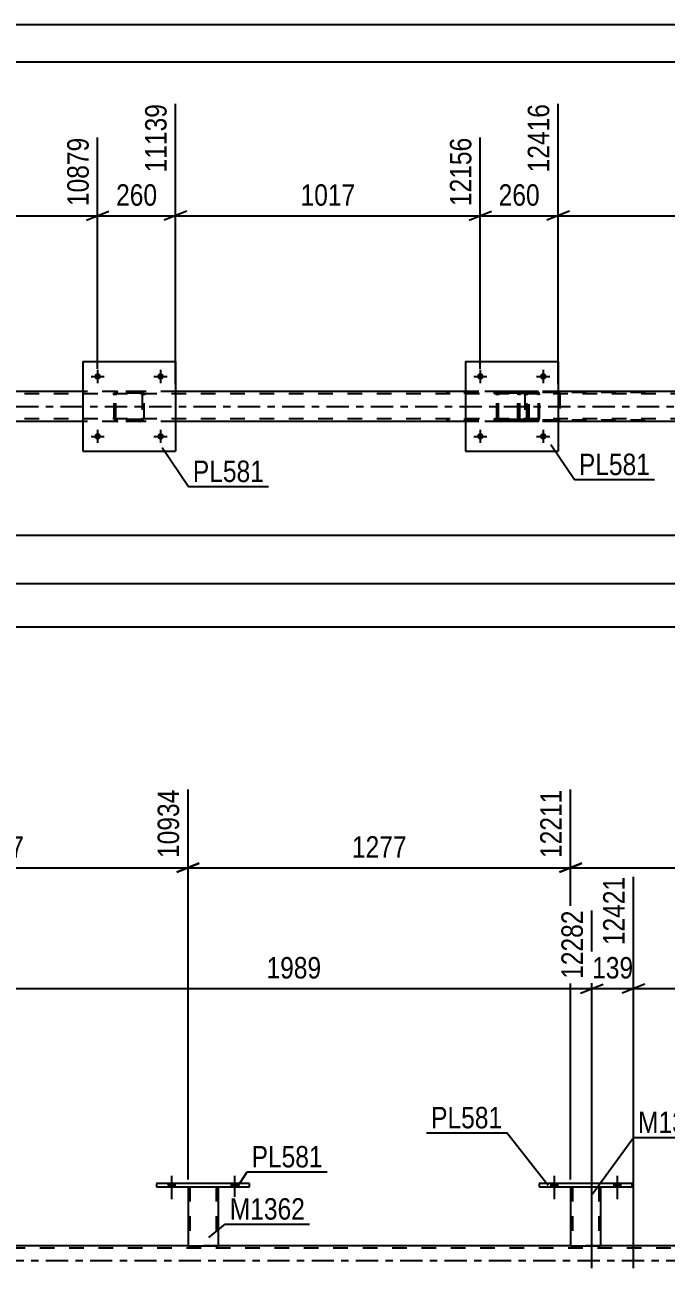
# Model space of a CAD drawing. Header units: millimetres. Extents: x 0 to 841, y 0 to 594.
# Drawn here: x 453.8 to 539.4, y 428 to 594 of the extents above; entities that cross this region are included whole.
import ezdxf

# ---------------------------------------------------------------- set-up
doc = ezdxf.new("R2010")
doc.units = ezdxf.units.MM
doc.linetypes.add('DXK_LINE_DOT2', pattern=[3.9198, 1.9599, -1.9599])
doc.linetypes.add('DXK_LINE_DOT3', pattern=[5.9187, 2.979, -0.9799, 0.9799, -0.9799])
doc.styles.add('Arial Narrow', font='ARIALN.TTF', dxfattribs={"height": 0.2})

# ---------------------------------------------------------------- blocks, each defined once
blk = doc.blocks.new('Unknown-103641004-1133')
at = {"color": 5, "linetype": 'Continuous'}
for p, q in [((841, 594), (0, 594)), ((836, 589), (5, 589))]:
    blk.add_line(p, q, dxfattribs=at)
blk = doc.blocks.new('Bolt-103641004-5430 - 5352')
at = {"linetype": 'Continuous'}
for points in [[(515.02, 547.05, -1), (514.14, 547.05, -1)], [(523.42, 547.05, -1), (522.54, 547.05, -1)]]:
    blk.add_hatch(color=1, dxfattribs=at).paths.add_polyline_path(points)
at = {"color": 1, "linetype": 'Continuous'}
for p, q in [((514.58, 547.93), (514.58, 546.17)), ((522.98, 547.93), (522.98, 546.17)), ((513.7, 547.05), (515.46, 547.05)), ((522.1, 547.05), (523.86, 547.05))]:
    blk.add_line(p, q, dxfattribs=at)
blk = doc.blocks.new('Part-103641004-5373 - 5352')
at = {"color": 2, "linetype": 'Continuous'}
for p, q in [((512.58, 549.05), (512.58, 537.05)), ((512.58, 549.05), (524.98, 549.05)), ((524.98, 549.05), (524.98, 537.05)), ((512.58, 537.05), (524.98, 537.05))]:
    blk.add_line(p, q, dxfattribs=at)
blk = doc.blocks.new('Bolt-103641004-5431 - 5352')
at = {"linetype": 'Continuous'}
for points in [[(515.02, 539.05, -1), (514.14, 539.05, -1)], [(523.42, 539.05, -1), (522.54, 539.05, -1)]]:
    blk.add_hatch(color=1, dxfattribs=at).paths.add_polyline_path(points)
at = {"color": 1, "linetype": 'Continuous'}
for p, q in [((514.58, 539.93), (514.58, 538.17)), ((522.98, 539.93), (522.98, 538.17)), ((513.7, 539.05), (515.46, 539.05)), ((522.1, 539.05), (523.86, 539.05))]:
    blk.add_line(p, q, dxfattribs=at)
blk = doc.blocks.new('Bolt-103641004-5434 - 5352')
at = {"linetype": 'Continuous'}
for points in [[(463.93, 547.05, -1), (463.05, 547.05, -1)], [(472.33, 547.05, -1), (471.45, 547.05, -1)]]:
    blk.add_hatch(color=1, dxfattribs=at).paths.add_polyline_path(points)
at = {"color": 1, "linetype": 'Continuous'}
for p, q in [((463.49, 547.93), (463.49, 546.17)), ((471.89, 547.93), (471.89, 546.17)), ((462.61, 547.05), (464.37, 547.05)), ((471.01, 547.05), (472.77, 547.05))]:
    blk.add_line(p, q, dxfattribs=at)
blk = doc.blocks.new('Bolt-103641004-5435 - 5352')
at = {"linetype": 'Continuous'}
for points in [[(463.93, 539.05, -1), (463.05, 539.05, -1)], [(472.33, 539.05, -1), (471.45, 539.05, -1)]]:
    blk.add_hatch(color=1, dxfattribs=at).paths.add_polyline_path(points)
at = {"color": 1, "linetype": 'Continuous'}
for p, q in [((463.49, 539.93), (463.49, 538.17)), ((471.89, 539.93), (471.89, 538.17)), ((462.61, 539.05), (464.37, 539.05)), ((471.01, 539.05), (472.77, 539.05))]:
    blk.add_line(p, q, dxfattribs=at)
blk = doc.blocks.new('Part-103641004-5508 - 5352')
at = {"color": 7, "linetype": 'DXK_LINE_DOT2'}
for p, q in [((516.78, 544.57), (516.81, 544.75)), ((516.81, 544.75), (516.78, 544.57)), ((517.02, 544.57), (517.03, 544.66)), ((517.03, 544.66), (517.09, 544.74)), ((517.07, 545.01), (517.26, 545.05)), ((517.26, 545.05), (517.07, 545.01)), ((517.09, 544.74), (517.16, 544.79)), ((517.16, 544.79), (517.26, 544.81)), ((520.3, 545.05), (517.26, 545.05)), ((520.3, 544.81), (517.26, 544.81)), ((520.3, 545.05), (520.48, 545.01)), ((520.48, 545.01), (520.3, 545.05)), ((520.3, 544.81), (520.39, 544.79)), ((520.39, 544.79), (520.47, 544.74)), ((520.47, 544.74), (520.52, 544.66)), ((520.52, 544.66), (520.54, 544.57)), ((520.74, 544.75), (520.78, 544.57)), ((520.78, 544.57), (520.74, 544.75)), ((516.78, 541.53), (516.78, 544.57)), ((517.02, 541.53), (517.02, 544.57)), ((520.54, 544.57), (520.54, 541.53)), ((520.78, 541.53), (520.78, 544.57)), ((516.81, 541.35), (516.78, 541.53)), ((516.78, 541.53), (516.81, 541.35)), ((517.03, 541.44), (517.02, 541.53)), ((517.09, 541.36), (517.03, 541.44)), ((517.16, 541.31), (517.09, 541.36)), ((517.26, 541.29), (517.16, 541.31)), ((520.3, 541.29), (517.26, 541.29)), ((520.39, 541.31), (520.3, 541.29)), ((520.47, 541.36), (520.39, 541.31)), ((520.52, 541.44), (520.47, 541.36)), ((520.54, 541.53), (520.52, 541.44)), ((520.78, 541.53), (520.74, 541.35)), ((520.74, 541.35), (520.78, 541.53)), ((517.26, 541.05), (517.07, 541.09)), ((517.07, 541.09), (517.26, 541.05)), ((520.3, 541.05), (517.26, 541.05)), ((520.48, 541.09), (520.3, 541.05)), ((520.3, 541.05), (520.48, 541.09))]:
    blk.add_line(p, q, dxfattribs=at)
at = {"color": 7, "linetype": 'DXK_LINE_DOT3'}
blk.add_line((518.78, 543.05), (518.78, 543.05), dxfattribs=at)
at = {"color": 7, "linetype": 'DXK_LINE_DOT2'}
for centre, start, end in [((517.26, 544.57), 112.5, 157.5), ((517.26, 544.57), 112.5, 157.5), ((520.3, 544.57), 22.5, 67.5), ((520.3, 544.57), 22.5, 67.5), ((517.26, 541.53), 202.5, 247.5), ((517.26, 541.53), 202.5, 247.5), ((520.3, 541.53), 292.5, 337.5), ((520.3, 541.53), 292.5, 337.5)]:
    blk.add_arc(centre, 0.48, start, end, dxfattribs=at)
blk = doc.blocks.new('Part-103641004-5519 - 5352')
at = {"color": 2, "linetype": 'Continuous'}
for p, q in [((461.49, 549.05), (461.49, 537.05)), ((461.49, 549.05), (473.89, 549.05)), ((473.89, 549.05), (473.89, 537.05)), ((461.49, 537.05), (473.89, 537.05))]:
    blk.add_line(p, q, dxfattribs=at)
blk = doc.blocks.new('Part-103641004-5520 - 5352')
at = {"color": 7, "linetype": 'DXK_LINE_DOT2'}
for p, q in [((465.69, 544.57), (465.73, 544.75)), ((465.73, 544.75), (465.69, 544.57)), ((465.93, 544.57), (465.95, 544.66)), ((465.95, 544.66), (466.01, 544.74)), ((465.99, 545.01), (466.17, 545.05)), ((466.17, 545.05), (465.99, 545.01)), ((466.01, 544.74), (466.08, 544.79)), ((466.08, 544.79), (466.17, 544.81)), ((469.21, 545.05), (466.17, 545.05)), ((469.21, 544.81), (466.17, 544.81)), ((469.21, 545.05), (469.4, 545.01)), ((469.4, 545.01), (469.21, 545.05)), ((469.21, 544.81), (469.31, 544.79)), ((469.31, 544.79), (469.38, 544.74)), ((469.38, 544.74), (469.44, 544.66)), ((469.44, 544.66), (469.45, 544.57)), ((469.66, 544.75), (469.69, 544.57)), ((469.69, 544.57), (469.66, 544.75)), ((465.69, 541.53), (465.69, 544.57)), ((465.93, 541.53), (465.93, 544.57)), ((469.45, 544.57), (469.45, 541.53)), ((469.69, 541.53), (469.69, 544.57)), ((465.73, 541.35), (465.69, 541.53)), ((465.69, 541.53), (465.73, 541.35)), ((465.95, 541.44), (465.93, 541.53)), ((466.01, 541.36), (465.95, 541.44)), ((466.08, 541.31), (466.01, 541.36)), ((466.17, 541.29), (466.08, 541.31)), ((469.21, 541.29), (466.17, 541.29)), ((469.31, 541.31), (469.21, 541.29)), ((469.38, 541.36), (469.31, 541.31)), ((469.44, 541.44), (469.38, 541.36)), ((469.45, 541.53), (469.44, 541.44)), ((469.69, 541.53), (469.66, 541.35)), ((469.66, 541.35), (469.69, 541.53)), ((466.17, 541.05), (465.99, 541.09)), ((465.99, 541.09), (466.17, 541.05)), ((469.21, 541.05), (466.17, 541.05)), ((469.4, 541.09), (469.21, 541.05)), ((469.21, 541.05), (469.4, 541.09))]:
    blk.add_line(p, q, dxfattribs=at)
at = {"color": 7, "linetype": 'DXK_LINE_DOT3'}
blk.add_line((467.69, 543.05), (467.69, 543.05), dxfattribs=at)
at = {"color": 7, "linetype": 'DXK_LINE_DOT2'}
for centre, start, end in [((466.17, 544.57), 112.5, 157.5), ((466.17, 544.57), 112.5, 157.5), ((469.21, 544.57), 22.5, 67.5), ((469.21, 544.57), 22.5, 67.5), ((466.17, 541.53), 202.5, 247.5), ((466.17, 541.53), 202.5, 247.5), ((469.21, 541.53), 292.5, 337.5), ((469.21, 541.53), 292.5, 337.5)]:
    blk.add_arc(centre, 0.48, start, end, dxfattribs=at)
blk = doc.blocks.new('Part-103641004-5545 - 5352')
at = {"color": 7, "linetype": 'DXK_LINE_DOT2'}
for p, q in [((522.2, 545.05), (510.04, 545.05)), ((522.2, 544.81), (510.04, 544.81)), ((519.64, 544.75), (519.6, 544.57)), ((519.85, 544.57), (519.87, 544.66)), ((519.87, 544.66), (519.93, 544.74)), ((520.11, 545.05), (519.91, 545.01)), ((519.93, 544.74), (520.01, 544.79)), ((520.01, 544.79), (520.11, 544.81)), ((520.92, 544.81), (520.92, 545.05)), ((522.3, 545.01), (522.2, 545.05)), ((522.2, 544.81), (522.25, 544.79)), ((522.25, 544.79), (522.29, 544.74)), ((522.29, 544.74), (522.32, 544.66)), ((522.39, 544.91), (522.3, 545.01)), ((522.32, 544.66), (522.33, 544.57)), ((522.45, 544.75), (522.39, 544.91)), ((522.47, 544.57), (522.45, 544.75)), ((519.6, 541.53), (519.6, 544.57)), ((519.85, 541.53), (519.85, 544.57)), ((522.33, 541.53), (522.33, 544.57)), ((522.47, 541.53), (522.47, 544.57)), ((522.2, 541.29), (510.04, 541.29)), ((519.6, 541.53), (519.64, 541.35)), ((519.87, 541.44), (519.85, 541.53)), ((519.93, 541.36), (519.87, 541.44)), ((520.01, 541.31), (519.93, 541.36)), ((520.11, 541.29), (520.01, 541.31)), ((520.92, 541.05), (520.92, 541.29)), ((522.25, 541.31), (522.2, 541.29)), ((522.29, 541.36), (522.25, 541.31)), ((522.32, 541.44), (522.29, 541.36)), ((522.33, 541.53), (522.32, 541.44)), ((522.39, 541.19), (522.45, 541.35)), ((522.45, 541.35), (522.47, 541.53)), ((522.2, 541.05), (510.04, 541.05)), ((519.91, 541.09), (520.11, 541.05)), ((522.2, 541.05), (522.3, 541.09)), ((522.3, 541.09), (522.39, 541.19))]:
    blk.add_line(p, q, dxfattribs=at)
for centre, start, end in [((520.09, 544.56), 111.1941, 156.1506), ((520.09, 541.55), 203.8494, 248.8059)]:
    blk.add_arc(centre, 0.492, start, end, dxfattribs=at)
blk = doc.blocks.new('Part-103641004-5574 - 5352')
at = {"color": 7, "linetype": 'DXK_LINE_DOT2'}
for p, q in [((520.95, 544.85), (520.92, 544.73)), ((520.92, 541.37), (520.92, 544.73)), ((521.09, 544.73), (521.1, 544.79)), ((521.09, 541.37), (521.09, 544.73)), ((521.1, 544.79), (521.14, 544.84)), ((521.26, 545.05), (521.13, 545.03)), ((521.14, 544.84), (521.2, 544.88)), ((521.2, 544.88), (521.26, 544.89)), ((536.59, 545.05), (521.26, 545.05)), ((536.59, 544.89), (521.26, 544.89)), ((524.97, 545.03), (524.84, 545.05)), ((524.84, 544.89), (524.9, 544.88)), ((524.9, 544.88), (524.96, 544.84)), ((524.96, 544.84), (524.99, 544.79)), ((524.99, 544.79), (525.01, 544.73)), ((525.01, 544.73), (525.01, 541.37)), ((525.18, 544.73), (525.15, 544.85)), ((525.18, 544.73), (525.18, 541.37)), ((520.92, 541.37), (520.95, 541.25)), ((521.1, 541.31), (521.09, 541.37)), ((521.14, 541.26), (521.1, 541.31)), ((521.2, 541.22), (521.14, 541.26)), ((524.96, 541.26), (524.9, 541.22)), ((524.99, 541.31), (524.96, 541.26)), ((525.01, 541.37), (524.99, 541.31)), ((525.15, 541.25), (525.18, 541.37)), ((521.13, 541.07), (521.26, 541.05)), ((521.26, 541.21), (521.2, 541.22)), ((536.59, 541.21), (521.26, 541.21)), ((536.59, 541.05), (521.26, 541.05)), ((524.9, 541.22), (524.84, 541.21)), ((524.84, 541.05), (524.97, 541.07))]:
    blk.add_line(p, q, dxfattribs=at)
for centre, start, end in [((521.25, 544.72), 110.7583, 155.68), ((524.85, 544.72), 24.32, 69.2417), ((521.25, 541.38), 204.32, 249.2417), ((524.85, 541.38), 290.7583, 335.68)]:
    blk.add_arc(centre, 0.331, start, end, dxfattribs=at)
blk = doc.blocks.new('Part-103641004-5606 - 5352')
at = {"color": 7, "linetype": 'DXK_LINE_DOT2'}
for p, q in [((749.68, 544.73), (85.65, 544.73)), ((473.89, 545.05), (461.49, 545.05)), ((524.98, 545.05), (512.58, 545.05)), ((749.68, 541.37), (85.65, 541.37)), ((473.89, 541.05), (461.49, 541.05)), ((524.98, 541.05), (512.58, 541.05))]:
    blk.add_line(p, q, dxfattribs=at)
at = {"color": 2, "linetype": 'Continuous'}
for p, q in [((461.49, 545.05), (422.81, 545.05)), ((512.58, 545.05), (473.89, 545.05)), ((563.66, 545.05), (524.98, 545.05)), ((461.49, 541.05), (422.81, 541.05)), ((512.58, 541.05), (473.89, 541.05)), ((563.66, 541.05), (524.98, 541.05))]:
    blk.add_line(p, q, dxfattribs=at)
at = {"color": 7, "linetype": 'DXK_LINE_DOT3'}
blk.add_line((85.65, 543.05), (749.68, 543.05), dxfattribs=at)
blk = doc.blocks.new('Part-103641004-3556 - 3414')
at = {"color": 2, "linetype": 'Continuous'}
for p, q in [((526.64, 438.81), (526.64, 430.97)), ((530.64, 438.81), (530.64, 430.97)), ((526.64, 430.97), (530.64, 430.97))]:
    blk.add_line(p, q, dxfattribs=at)
at = {"color": 7, "linetype": 'DXK_LINE_DOT2'}
for p, q in [((526.64, 438.81), (530.64, 438.81)), ((526.64, 438.81), (526.64, 438.81)), ((526.64, 438.81), (526.64, 438.81)), ((526.88, 438.81), (526.88, 430.97)), ((530.4, 438.81), (530.4, 430.97)), ((530.64, 438.81), (530.64, 438.81)), ((530.64, 438.81), (530.64, 438.81)), ((530.34, 430.97), (530.38, 430.97)), ((530.34, 430.97), (530.38, 430.97)), ((530.38, 430.97), (530.4, 430.97)), ((530.38, 430.97), (530.4, 430.97))]:
    blk.add_line(p, q, dxfattribs=at)
blk = doc.blocks.new('Bolt-103641004-3484 - 3414')
at = {"linetype": 'Continuous'}
for points in [[(472.92, 438.81), (473.8, 438.81), (473.8, 439.29), (472.92, 439.29)], [(481.32, 438.81), (482.2, 438.81), (482.2, 439.29), (481.32, 439.29)]]:
    blk.add_hatch(color=1, dxfattribs=at).paths.add_polyline_path(points)
at = {"color": 1, "linetype": 'Continuous'}
for p, q in [((473.36, 440.29), (473.36, 437.17)), ((481.76, 440.29), (481.76, 437.17)), ((472.92, 439.29), (472.92, 438.81)), ((473.8, 439.29), (473.8, 438.81)), ((481.32, 439.29), (481.32, 438.81)), ((482.2, 439.29), (482.2, 438.81))]:
    blk.add_line(p, q, dxfattribs=at)
blk = doc.blocks.new('Bolt-103641004-3485 - 3414')
at = {"linetype": 'Continuous'}
for points in [[(472.92, 438.81), (473.8, 438.81), (473.8, 439.29), (472.92, 439.29)], [(481.32, 438.81), (482.2, 438.81), (482.2, 439.29), (481.32, 439.29)]]:
    blk.add_hatch(color=1, dxfattribs=at).paths.add_polyline_path(points)
at = {"color": 1, "linetype": 'Continuous'}
for p, q in [((473.36, 440.29), (473.36, 437.17)), ((481.76, 440.29), (481.76, 437.17)), ((472.92, 439.29), (472.92, 438.81)), ((473.8, 439.29), (473.8, 438.81)), ((481.32, 439.29), (481.32, 438.81)), ((482.2, 439.29), (482.2, 438.81))]:
    blk.add_line(p, q, dxfattribs=at)
blk = doc.blocks.new('Bolt-103641004-3582 - 3414')
at = {"linetype": 'Continuous'}
for points in [[(524, 438.81), (524.88, 438.81), (524.88, 439.29), (524, 439.29)], [(532.4, 438.81), (533.28, 438.81), (533.28, 439.29), (532.4, 439.29)]]:
    blk.add_hatch(color=1, dxfattribs=at).paths.add_polyline_path(points)
at = {"color": 1, "linetype": 'Continuous'}
for p, q in [((524.44, 440.29), (524.44, 437.17)), ((532.84, 440.29), (532.84, 437.17)), ((524, 439.29), (524, 438.81)), ((524.88, 439.29), (524.88, 438.81)), ((532.4, 439.29), (532.4, 438.81)), ((533.28, 439.29), (533.28, 438.81))]:
    blk.add_line(p, q, dxfattribs=at)
blk = doc.blocks.new('Bolt-103641004-3583 - 3414')
at = {"linetype": 'Continuous'}
for points in [[(524, 438.81), (524.88, 438.81), (524.88, 439.29), (524, 439.29)], [(532.4, 438.81), (533.28, 438.81), (533.28, 439.29), (532.4, 439.29)]]:
    blk.add_hatch(color=1, dxfattribs=at).paths.add_polyline_path(points)
at = {"color": 1, "linetype": 'Continuous'}
for p, q in [((524.44, 440.29), (524.44, 437.17)), ((532.84, 440.29), (532.84, 437.17)), ((524, 439.29), (524, 438.81)), ((524.88, 439.29), (524.88, 438.81)), ((532.4, 439.29), (532.4, 438.81)), ((533.28, 439.29), (533.28, 438.81))]:
    blk.add_line(p, q, dxfattribs=at)
blk = doc.blocks.new('Part-103641004-3619 - 3414')
at = {"color": 2, "linetype": 'Continuous'}
for p, q in [((471.36, 439.29), (471.36, 438.81)), ((483.76, 439.29), (471.36, 439.29)), ((471.36, 438.81), (483.76, 438.81)), ((483.76, 438.81), (483.76, 439.29))]:
    blk.add_line(p, q, dxfattribs=at)
blk = doc.blocks.new('Part-103641004-3624 - 3414')
at = {"color": 2, "linetype": 'Continuous'}
for p, q in [((475.56, 438.81), (475.56, 430.97)), ((479.56, 438.81), (479.56, 430.97)), ((475.56, 430.97), (479.56, 430.97))]:
    blk.add_line(p, q, dxfattribs=at)
at = {"color": 7, "linetype": 'DXK_LINE_DOT2'}
for p, q in [((475.56, 438.81), (479.56, 438.81)), ((475.56, 438.81), (475.56, 438.81)), ((475.56, 438.81), (475.56, 438.81)), ((475.8, 438.81), (475.8, 430.97)), ((479.32, 438.81), (479.32, 430.97)), ((479.56, 438.81), (479.56, 438.81)), ((479.56, 438.81), (479.56, 438.81)), ((479.26, 430.97), (479.3, 430.97)), ((479.26, 430.97), (479.3, 430.97)), ((479.3, 430.97), (479.32, 430.97)), ((479.3, 430.97), (479.32, 430.97))]:
    blk.add_line(p, q, dxfattribs=at)
blk = doc.blocks.new('Part-103641004-3848 - 3414')
at = {"color": 2, "linetype": 'Continuous'}
for p, q in [((522.44, 439.29), (522.44, 438.81)), ((534.84, 439.29), (522.44, 439.29)), ((522.44, 438.81), (534.84, 438.81)), ((534.84, 438.81), (534.84, 439.29))]:
    blk.add_line(p, q, dxfattribs=at)
blk = doc.blocks.new('Part-103641004-3870 - 3414')
at = {"color": 7, "linetype": 'DXK_LINE_DOT2'}
for p, q in [((759.54, 430.65), (95.51, 430.65)), ((479.56, 430.97), (475.56, 430.97)), ((530.64, 430.97), (526.64, 430.97))]:
    blk.add_line(p, q, dxfattribs=at)
at = {"color": 2, "linetype": 'Continuous'}
for p, q in [((475.56, 430.97), (428.48, 430.97)), ((526.64, 430.97), (479.56, 430.97)), ((577.72, 430.97), (530.64, 430.97))]:
    blk.add_line(p, q, dxfattribs=at)
at = {"color": 7, "linetype": 'DXK_LINE_DOT3'}
blk.add_line((95.51, 428.97), (759.54, 428.97), dxfattribs=at)
blk = doc.blocks.new('StraightDimension-103641004-5761 - 5352')
at = {"color": 7, "linetype": 'Continuous'}
blk.add_line((43.73, 525.86), (693.5, 525.86), dxfattribs=at)
blk = doc.blocks.new('StraightDimension-103641004-5795 - 5352')
at = {"color": 7, "linetype": 'Continuous'}
blk.add_line((43.09, 513.59), (749.68, 513.59), dxfattribs=at)
blk = doc.blocks.new('StraightDimension-103641004-6129 - 5352')
at = {"color": 7, "linetype": 'Continuous'}
for p, q in [((422.81, 546.05), (422.81, 581.61)), ((463.49, 548.05), (463.49, 578.94)), ((424.31, 569.1), (421.31, 567.9)), ((422.81, 568.5), (463.49, 568.5)), ((461.99, 567.9), (464.99, 569.1))]:
    blk.add_line(p, q, dxfattribs=at)
at = {"color": 0, "linetype": 'Continuous'}
blk.add_wipeout([(462.89, 579.54), (458.69, 579.54), (458.69, 569.2), (462.89, 569.2)], dxfattribs=at)
at = {"color": 0}
blk.add_wipeout([(447.41, 569.25), (447.41, 573.45), (438.9, 573.45), (438.9, 569.25)], dxfattribs=at)
at = {"color": 3, "linetype": 'Continuous', "style": 'Arial Narrow'}
blk.add_text('10879', height=2.863, rotation=90.0002, dxfattribs=at).set_placement((462.29, 569.8))
at = {"color": 3, "style": 'Arial Narrow'}
blk.add_text('1017', height=2.863, dxfattribs=at).set_placement((439.5, 569.85))
blk = doc.blocks.new('StraightDimension-103641004-6147 - 5352')
at = {"color": 7, "linetype": 'Continuous'}
for p, q in [((473.89, 546.05), (473.89, 583.44)), ((463.49, 548.05), (463.49, 578.94)), ((461.99, 567.9), (464.99, 569.1)), ((463.49, 568.5), (473.89, 568.5)), ((475.39, 569.1), (472.39, 567.9))]:
    blk.add_line(p, q, dxfattribs=at)
at = {"color": 0}
blk.add_wipeout([(472.04, 569.25), (472.04, 573.45), (465.35, 573.45), (465.35, 569.25)], dxfattribs=at)
at = {"color": 3, "style": 'Arial Narrow'}
blk.add_text('260', height=2.863, dxfattribs=at).set_placement((465.95, 569.85))
at = {"color": 0, "linetype": 'Continuous'}
blk.add_wipeout([(473.29, 584.04), (469.09, 584.04), (469.09, 573.7), (473.29, 573.7)], dxfattribs=at)
at = {"color": 3, "linetype": 'Continuous', "style": 'Arial Narrow'}
blk.add_text('11139', height=2.863, rotation=90.0002, dxfattribs=at).set_placement((472.69, 574.3))
blk = doc.blocks.new('StraightDimension-103641004-6165 - 5352')
at = {"color": 7, "linetype": 'Continuous'}
for p, q in [((473.89, 546.05), (473.89, 583.44)), ((514.58, 548.05), (514.58, 578.94)), ((475.39, 569.1), (472.39, 567.9)), ((473.89, 568.5), (514.58, 568.5)), ((513.08, 567.9), (516.08, 569.1))]:
    blk.add_line(p, q, dxfattribs=at)
at = {"color": 0, "linetype": 'Continuous'}
blk.add_wipeout([(513.98, 579.54), (509.78, 579.54), (509.78, 569.2), (513.98, 569.2)], dxfattribs=at)
at = {"color": 0}
blk.add_wipeout([(498.49, 569.25), (498.49, 573.45), (489.98, 573.45), (489.98, 569.25)], dxfattribs=at)
at = {"color": 3, "linetype": 'Continuous', "style": 'Arial Narrow'}
blk.add_text('12156', height=2.863, rotation=90.0002, dxfattribs=at).set_placement((513.38, 569.8))
at = {"color": 3, "style": 'Arial Narrow'}
blk.add_text('1017', height=2.863, dxfattribs=at).set_placement((490.58, 569.85))
blk = doc.blocks.new('StraightDimension-103641004-6183 - 5352')
at = {"color": 7, "linetype": 'Continuous'}
for p, q in [((524.98, 546.05), (524.98, 583.44)), ((514.58, 548.05), (514.58, 578.94)), ((513.08, 567.9), (516.08, 569.1)), ((514.58, 568.5), (524.98, 568.5)), ((526.48, 569.1), (523.48, 567.9))]:
    blk.add_line(p, q, dxfattribs=at)
at = {"color": 0}
blk.add_wipeout([(523.12, 569.25), (523.12, 573.45), (516.43, 573.45), (516.43, 569.25)], dxfattribs=at)
at = {"color": 3, "style": 'Arial Narrow'}
blk.add_text('260', height=2.863, dxfattribs=at).set_placement((517.03, 569.85))
at = {"color": 0, "linetype": 'Continuous'}
blk.add_wipeout([(524.38, 584.04), (520.18, 584.04), (520.18, 573.7), (524.38, 573.7)], dxfattribs=at)
at = {"color": 3, "linetype": 'Continuous', "style": 'Arial Narrow'}
blk.add_text('12416', height=2.863, rotation=90.0002, dxfattribs=at).set_placement((523.78, 574.3))
blk = doc.blocks.new('StraightDimension-103641004-6201 - 5352')
at = {"color": 7, "linetype": 'Continuous'}
for p, q in [((524.98, 546.05), (524.98, 583.44)), ((565.66, 548.05), (565.66, 578.94)), ((526.48, 569.1), (523.48, 567.9)), ((524.98, 568.5), (565.66, 568.5)), ((564.16, 567.9), (567.16, 569.1))]:
    blk.add_line(p, q, dxfattribs=at)
at = {"color": 0, "linetype": 'Continuous'}
blk.add_wipeout([(565.06, 579.54), (560.86, 579.54), (560.86, 569.2), (565.06, 569.2)], dxfattribs=at)
at = {"color": 0}
blk.add_wipeout([(549.57, 569.25), (549.57, 573.45), (541.06, 573.45), (541.06, 569.25)], dxfattribs=at)
at = {"color": 3, "linetype": 'Continuous', "style": 'Arial Narrow'}
blk.add_text('13433', height=2.863, rotation=90.0002, dxfattribs=at).set_placement((564.46, 569.8))
at = {"color": 3, "style": 'Arial Narrow'}
blk.add_text('1017', height=2.863, dxfattribs=at).set_placement((541.66, 569.85))
blk = doc.blocks.new('StraightDimension-103641004-9711 - 5352')
at = {"color": 7, "linetype": 'Continuous'}
blk.add_line((43.73, 519.41), (749.68, 519.41), dxfattribs=at)
blk = doc.blocks.new('StraightDimension-103641004-4439 - 3414')
at = {"color": 7, "linetype": 'Continuous'}
for p, q in [((475.56, 439.81), (475.56, 491.88)), ((424.48, 439.81), (424.48, 490.05)), ((425.98, 482.04), (422.98, 480.84)), ((474.06, 480.84), (477.06, 482.04)), ((424.48, 481.44), (475.56, 481.44))]:
    blk.add_line(p, q, dxfattribs=at)
at = {"color": 0, "linetype": 'Continuous'}
blk.add_wipeout([(474.96, 492.48), (470.76, 492.48), (470.76, 482.14), (474.96, 482.14)], dxfattribs=at)
at = {"color": 0}
blk.add_wipeout([(454.27, 482.19), (454.27, 486.39), (445.76, 486.39), (445.76, 482.19)], dxfattribs=at)
at = {"color": 3, "linetype": 'Continuous', "style": 'Arial Narrow'}
blk.add_text('10934', height=2.863, rotation=90.0002, dxfattribs=at).set_placement((474.36, 482.74))
at = {"color": 3, "style": 'Arial Narrow'}
blk.add_text('1277', height=2.863, dxfattribs=at).set_placement((446.36, 482.79))
blk = doc.blocks.new('StraightDimension-103641004-4429 - 3414')
at = {"color": 7, "linetype": 'Continuous'}
for p, q in [((475.56, 439.81), (475.56, 491.88)), ((526.64, 439.81), (526.64, 491.88)), ((477.06, 482.04), (474.06, 480.84)), ((525.14, 480.84), (528.14, 482.04)), ((475.56, 481.44), (526.64, 481.44))]:
    blk.add_line(p, q, dxfattribs=at)
at = {"color": 0, "linetype": 'Continuous'}
blk.add_wipeout([(526.04, 492.48), (521.84, 492.48), (521.84, 482.14), (526.04, 482.14)], dxfattribs=at)
at = {"color": 0}
blk.add_wipeout([(505.35, 482.19), (505.35, 486.39), (496.84, 486.39), (496.84, 482.19)], dxfattribs=at)
at = {"color": 3, "linetype": 'Continuous', "style": 'Arial Narrow'}
blk.add_text('12211', height=2.863, rotation=90.0002, dxfattribs=at).set_placement((525.44, 482.74))
at = {"color": 3, "style": 'Arial Narrow'}
blk.add_text('1277', height=2.863, dxfattribs=at).set_placement((497.44, 482.79))
blk = doc.blocks.new('StraightDimension-103641004-4419 - 3414')
at = {"color": 7, "linetype": 'Continuous'}
for p, q in [((526.64, 439.81), (526.64, 491.88)), ((577.72, 439.81), (577.72, 491.88)), ((528.14, 482.04), (525.14, 480.84)), ((576.22, 480.84), (579.22, 482.04)), ((526.64, 481.44), (577.72, 481.44))]:
    blk.add_line(p, q, dxfattribs=at)
at = {"color": 0, "linetype": 'Continuous'}
blk.add_wipeout([(577.12, 492.48), (572.92, 492.48), (572.92, 482.14), (577.12, 482.14)], dxfattribs=at)
at = {"color": 0}
blk.add_wipeout([(556.43, 482.19), (556.43, 486.39), (547.92, 486.39), (547.92, 482.19)], dxfattribs=at)
at = {"color": 3, "linetype": 'Continuous', "style": 'Arial Narrow'}
blk.add_text('13488', height=2.863, rotation=90.0002, dxfattribs=at).set_placement((576.52, 482.74))
at = {"color": 3, "style": 'Arial Narrow'}
blk.add_text('1277', height=2.863, dxfattribs=at).set_placement((548.52, 482.79))
blk = doc.blocks.new('StraightDimension-103641004-4749 - 3414')
at = {"color": 7, "linetype": 'Continuous'}
for p, q in [((449.91, 427.97), (449.91, 480.24)), ((529.47, 427.97), (529.47, 475.74)), ((451.41, 465.9), (448.41, 464.7)), ((449.91, 465.3), (529.47, 465.3)), ((527.97, 464.7), (530.97, 465.9))]:
    blk.add_line(p, q, dxfattribs=at)
at = {"color": 0, "linetype": 'Continuous'}
blk.add_wipeout([(528.87, 476.34), (524.67, 476.34), (524.67, 466), (528.87, 466)], dxfattribs=at)
at = {"color": 0}
blk.add_wipeout([(493.94, 466.05), (493.94, 470.25), (485.43, 470.25), (485.43, 466.05)], dxfattribs=at)
at = {"color": 3, "linetype": 'Continuous', "style": 'Arial Narrow'}
blk.add_text('12282', height=2.863, rotation=90.0002, dxfattribs=at).set_placement((528.27, 466.6))
at = {"color": 3, "style": 'Arial Narrow'}
blk.add_text('1989', height=2.863, dxfattribs=at).set_placement((486.03, 466.65))
blk = doc.blocks.new('StraightDimension-103641004-4768 - 3414')
at = {"color": 7, "linetype": 'Continuous'}
for p, q in [((535.04, 427.97), (535.04, 480.24)), ((529.47, 427.97), (529.47, 475.74)), ((527.97, 464.7), (530.97, 465.9)), ((529.47, 465.3), (535.04, 465.3)), ((536.54, 465.9), (533.54, 464.7))]:
    blk.add_line(p, q, dxfattribs=at)
at = {"color": 0}
blk.add_wipeout([(535.6, 466.05), (535.6, 470.25), (528.91, 470.25), (528.91, 466.05)], dxfattribs=at)
at = {"color": 3, "style": 'Arial Narrow'}
blk.add_text('139', height=2.863, dxfattribs=at).set_placement((529.51, 466.65))
at = {"color": 0, "linetype": 'Continuous'}
blk.add_wipeout([(534.44, 480.84), (530.24, 480.84), (530.24, 470.5), (534.44, 470.5)], dxfattribs=at)
at = {"color": 3, "linetype": 'Continuous', "style": 'Arial Narrow'}
blk.add_text('12421', height=2.863, rotation=90.0002, dxfattribs=at).set_placement((533.84, 471.1))
blk = doc.blocks.new('StraightDimension-103641004-4787 - 3414')
at = {"color": 7, "linetype": 'Continuous'}
for p, q in [((535.04, 427.97), (535.04, 480.24)), ((614.6, 427.97), (614.6, 475.74)), ((536.54, 465.9), (533.54, 464.7)), ((535.04, 465.3), (614.6, 465.3)), ((613.1, 464.7), (616.1, 465.9))]:
    blk.add_line(p, q, dxfattribs=at)
at = {"color": 0, "linetype": 'Continuous'}
blk.add_wipeout([(614, 476.34), (609.8, 476.34), (609.8, 466), (614, 466)], dxfattribs=at)
at = {"color": 0}
blk.add_wipeout([(579.08, 466.05), (579.08, 470.25), (570.56, 470.25), (570.56, 466.05)], dxfattribs=at)
at = {"color": 3, "linetype": 'Continuous', "style": 'Arial Narrow'}
blk.add_text('14410', height=2.863, rotation=90.0002, dxfattribs=at).set_placement((613.4, 466.6))
at = {"color": 3, "style": 'Arial Narrow'}
blk.add_text('1989', height=2.863, dxfattribs=at).set_placement((571.16, 466.65))
blk = doc.blocks.new('Mark-103641004-5369 - 5352')
at = {"color": 0}
blk.add_wipeout([(537.25, 533.87), (537.25, 536.87), (527.74, 536.87), (527.74, 533.87)], dxfattribs=at)
blk.add_wipeout([(537.25, 533.87), (537.25, 536.87), (527.74, 536.87), (527.74, 533.87)], dxfattribs=at)
at = {"color": 30, "linetype": 'Continuous'}
for p, q in [((524.01, 537.95), (527.14, 533.27)), ((527.14, 533.27), (537.85, 533.27))]:
    blk.add_line(p, q, dxfattribs=at)
at = {"color": 3, "style": 'Arial Narrow'}
blk.add_text('PL581', height=2.863, dxfattribs=at).set_placement((527.74, 533.87))
blk = doc.blocks.new('Mark-103641004-5515 - 5352')
at = {"color": 0}
blk.add_wipeout([(485.71, 532.95), (485.71, 535.95), (476.2, 535.95), (476.2, 532.95)], dxfattribs=at)
blk.add_wipeout([(485.71, 532.95), (485.71, 535.95), (476.2, 535.95), (476.2, 532.95)], dxfattribs=at)
at = {"color": 30, "linetype": 'Continuous'}
for p, q in [((472.12, 537.57), (475.6, 532.35)), ((475.6, 532.35), (486.31, 532.35))]:
    blk.add_line(p, q, dxfattribs=at)
at = {"color": 3, "style": 'Arial Narrow'}
blk.add_text('PL581', height=2.863, dxfattribs=at).set_placement((476.2, 532.95))
blk = doc.blocks.new('Mark-103641004-3615 - 3414')
at = {"color": 0}
blk.add_wipeout([(493.54, 441.42), (493.54, 444.42), (484.04, 444.42), (484.04, 441.42)], dxfattribs=at)
blk.add_wipeout([(493.54, 441.42), (493.54, 444.42), (484.04, 444.42), (484.04, 441.42)], dxfattribs=at)
at = {"color": 30, "linetype": 'Continuous'}
for p, q in [((482.17, 438.81), (483.44, 440.82)), ((483.44, 440.82), (494.14, 440.82))]:
    blk.add_line(p, q, dxfattribs=at)
at = {"color": 3, "style": 'Arial Narrow'}
blk.add_text('PL581', height=2.863, dxfattribs=at).set_placement((484.04, 441.42))
blk = doc.blocks.new('Mark-103641004-3552 - 3414')
at = {"color": 0}
blk.add_wipeout([(545.69, 446.02), (545.69, 449.02), (535.64, 449.02), (535.64, 446.02)], dxfattribs=at)
blk.add_wipeout([(545.69, 446.02), (545.69, 449.02), (535.64, 449.02), (535.64, 446.02)], dxfattribs=at)
at = {"color": 30, "linetype": 'Continuous'}
for p, q in [((529.54, 437.91), (535.04, 445.42)), ((535.04, 445.42), (546.29, 445.42))]:
    blk.add_line(p, q, dxfattribs=at)
at = {"color": 3, "style": 'Arial Narrow'}
blk.add_text('M1362', height=2.863, dxfattribs=at).set_placement((535.64, 446.02))
blk = doc.blocks.new('Mark-103641004-3620 - 3414')
at = {"color": 0}
blk.add_wipeout([(491.18, 434.45), (491.18, 437.45), (481.13, 437.45), (481.13, 434.45)], dxfattribs=at)
blk.add_wipeout([(491.18, 434.45), (491.18, 437.45), (481.13, 437.45), (481.13, 434.45)], dxfattribs=at)
at = {"color": 30, "linetype": 'Continuous'}
for p, q in [((478.33, 432.07), (480.53, 433.85)), ((480.53, 433.85), (491.78, 433.85))]:
    blk.add_line(p, q, dxfattribs=at)
at = {"color": 3, "style": 'Arial Narrow'}
blk.add_text('M1362', height=2.863, dxfattribs=at).set_placement((481.13, 434.45))
blk = doc.blocks.new('Mark-103641004-3844 - 3414')
at = {"color": 0}
blk.add_wipeout([(517.51, 446.64), (517.51, 449.64), (508.01, 449.64), (508.01, 446.64)], dxfattribs=at)
blk.add_wipeout([(517.51, 446.64), (517.51, 449.64), (508.01, 449.64), (508.01, 446.64)], dxfattribs=at)
at = {"color": 30, "linetype": 'Continuous'}
for p in [(507.41, 446.04), (523.64, 438.99)]:
    blk.add_line(p, (518.11, 446.04), dxfattribs=at)
at = {"color": 3, "style": 'Arial Narrow'}
blk.add_text('PL581', height=2.863, dxfattribs=at).set_placement((508.01, 446.64))

msp = doc.modelspace()

# ---------------------------------------------------------------- block references
for name in ['Unknown-103641004-1133', 'Part-103641004-5519 - 5352', 'Bolt-103641004-5434 - 5352', 'Part-103641004-5373 - 5352', 'Bolt-103641004-5430 - 5352', 'Part-103641004-5606 - 5352', 'Part-103641004-5520 - 5352', 'Part-103641004-5545 - 5352', 'Part-103641004-5508 - 5352', 'Part-103641004-5574 - 5352', 'Bolt-103641004-5435 - 5352', 'Bolt-103641004-5431 - 5352', 'Bolt-103641004-3484 - 3414', 'Bolt-103641004-3485 - 3414', 'Bolt-103641004-3582 - 3414', 'Bolt-103641004-3583 - 3414', 'Part-103641004-3619 - 3414', 'Part-103641004-3624 - 3414', 'Part-103641004-3848 - 3414', 'Part-103641004-3556 - 3414', 'Part-103641004-3870 - 3414']:
    msp.add_blockref(name, (0, 0))

# ---------------------------------------------------------------- next in the draw order: block references
for name in ['StraightDimension-103641004-6129 - 5352', 'StraightDimension-103641004-5761 - 5352', 'StraightDimension-103641004-4439 - 3414']:
    msp.add_blockref(name, (0, 0))

# ---------------------------------------------------------------- next in the draw order: block references
for name in ['StraightDimension-103641004-6147 - 5352', 'StraightDimension-103641004-5795 - 5352', 'StraightDimension-103641004-4429 - 3414']:
    msp.add_blockref(name, (0, 0))

# ---------------------------------------------------------------- next in the draw order: block references
for name in ['StraightDimension-103641004-6165 - 5352', 'StraightDimension-103641004-9711 - 5352', 'StraightDimension-103641004-4419 - 3414']:
    msp.add_blockref(name, (0, 0))

# ---------------------------------------------------------------- next in the draw order: block references
for name in ['StraightDimension-103641004-6183 - 5352', 'Mark-103641004-5369 - 5352', 'Mark-103641004-5515 - 5352', 'StraightDimension-103641004-4749 - 3414']:
    msp.add_blockref(name, (0, 0))

# ---------------------------------------------------------------- next in the draw order: block references
for name in ['StraightDimension-103641004-6201 - 5352', 'StraightDimension-103641004-4768 - 3414', 'Mark-103641004-3844 - 3414', 'Mark-103641004-3615 - 3414', 'Mark-103641004-3620 - 3414']:
    msp.add_blockref(name, (0, 0))

# ---------------------------------------------------------------- next in the draw order: block references
msp.add_blockref('StraightDimension-103641004-4787 - 3414', (0, 0))

# ---------------------------------------------------------------- next in the draw order: block references
msp.add_blockref('Mark-103641004-3552 - 3414', (0, 0))

doc.saveas('drawing.dxf')
